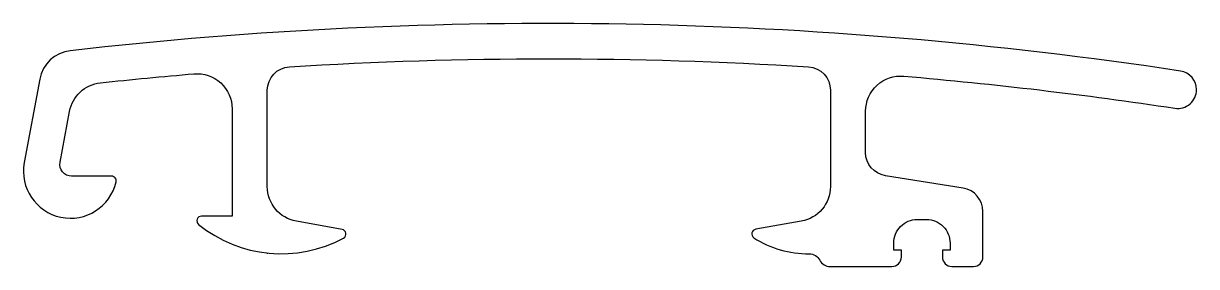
# Model space of a CAD drawing. Extents: x 1408.1 to 1458.1, y -2.6 to 7.7.
import ezdxf

# ---------------------------------------------------------------- set-up
doc = ezdxf.new("R2010")
doc.units = 0
doc.header["$LTSCALE"] = 15
doc.layers.get('0').update_dxf_attribs({"linetype": 'CONTINUOUS'})

msp = doc.modelspace()

# ---------------------------------------------------------------- linework, layer by layer
at = {"ltscale": 0.05}
for p, q in [((1458.135, 4.884), (1458.135, 4.884)), ((1418.529, -2.094), (1418.529, -2.1))]:
    msp.add_line(p, q, dxfattribs=at)
msp.add_lwpolyline([(1412.082, 0.955, 0.483477), (1411.887, 1.2), (1410.189, 1.2, -0.469077), (1409.697, 1.792), (1410.099, 3.956, -0.331355), (1411.413, 5.174, -0.005613), (1415.402, 5.558, -0.439289), (1417.029, 4.064), (1417.029, -0.5), (1415.729, -0.5, 0.699058), (1415.6, -0.852, 0.302169), (1421.779, -1.431, 0.691796), (1421.719, -1.062), (1419.769, -0.718, -0.36397), (1418.529, 0.759), (1418.529, 4.859, -0.396165), (1419.468, 5.857, -0.031016), (1441.591, 5.857, -0.396165), (1442.529, 4.859), (1442.529, 0.759, -0.36397), (1441.29, -0.718), (1439.345, -1.061, 0.662208), (1439.262, -1.42, 0.145974), (1441.625, -2.1, -0.284077), (1442.075, -2.372, 0.281442), (1442.52, -2.644), (1445.154, -2.644, 0.414214), (1445.554, -2.244), (1445.554, -1.944), (1445.229, -1.944), (1445.229, -1.644, -0.414214), (1446.229, -0.644), (1446.629, -0.644, -0.414214), (1447.629, -1.644), (1447.629, -1.944), (1447.304, -1.944), (1447.304, -2.244, 0.414214), (1447.704, -2.644), (1448.629, -2.644, 0.414214), (1449.029, -2.244), (1449.029, -0.296, 0.368472), (1448.187, 0.691), (1444.872, 1.222, -0.368472), (1444.029, 2.209), (1444.029, 3.963, -0.439303), (1445.657, 5.458, -0.016315), (1457.215, 4.093, 0.458907), (1458.135, 4.884, 0.370889), (1457.455, 5.675, 0.066023), (1410.132, 6.541, 0.329618), (1408.828, 5.325), (1408.169, 1.777, 0.976797)], format="xyb", close=True, dxfattribs=at)

doc.saveas('drawing.dxf')
